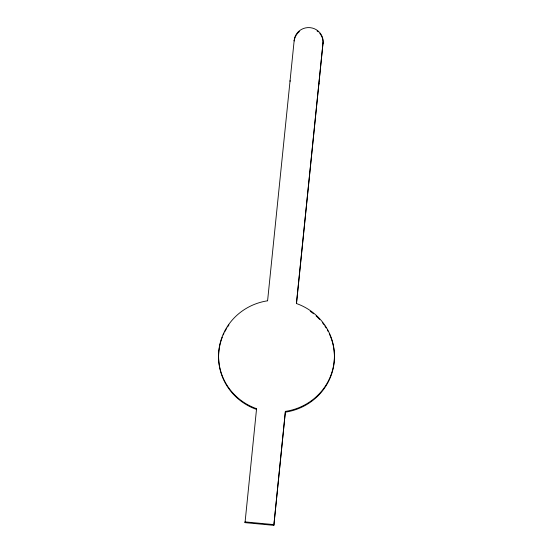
<?xml version="1.0" encoding="UTF-8"?>
<svg xmlns="http://www.w3.org/2000/svg" width="553" height="553" viewBox="0 0 553 553"><rect width="100%" height="100%" fill="white"/><g stroke="black" fill="none" stroke-linecap="round" stroke-linejoin="round"><path stroke-width="0.83" d="M323.021 42.934L296.408 303.576L296.906 303.687A57.927 55.977 -1.1 0 1 334.136 361.531A57.927 55.977 -1.1 0 1 285.915 411.321L285.403 411.342L273.853 525.35L245.027 522.64L256.578 408.626L256.08 408.515A57.927 55.977 -1.1 0 1 218.85 350.678A57.927 55.977 -1.1 0 1 267.071 300.88L267.583 300.867L294.203 40.224A14.482 13.998 -1.1 0 1 310.033 27.65A14.482 13.998 -1.1 0 1 323.021 42.934L296.512 303.466M273.853 525.35L285.403 411.342M285.417 412.089L285.929 412.068A57.927 55.977 -1.1 0 0 329.277 333.687M273.832 524.603L245.014 521.894L245.027 522.64M318.901 83.33L318.915 84.077M294.203 40.224L294.217 40.97A14.482 13.998 -1.1 0 1 299.443 31.514M290.076 80.62L290.09 81.367M256.578 408.626L256.592 409.372L256.094 409.261A57.927 55.977 -1.1 0 1 222.299 337.185M223.232 334.931A57.927 55.977 -1.1 0 1 223.917 333.445M224.649 331.966A57.927 55.977 -1.1 0 1 226.675 328.371M227.553 326.982A57.927 55.977 -1.1 0 1 228.949 324.95M310.254 311.311A57.927 55.977 -1.1 0 1 313.579 313.786M316.116 315.95A57.927 55.977 -1.1 0 1 319.655 319.447M322.33 322.551A57.927 55.977 -1.1 0 1 323.837 324.507M324.791 325.855A57.927 55.977 -1.1 0 1 326.146 327.929M327.404 330.058A57.927 55.977 -1.1 0 1 328.192 331.503M317.063 30.94A14.482 13.998 -1.1 0 1 318.245 31.853M319.821 33.436A14.482 13.998 -1.1 0 1 323.035 43.68"/></g></svg>
